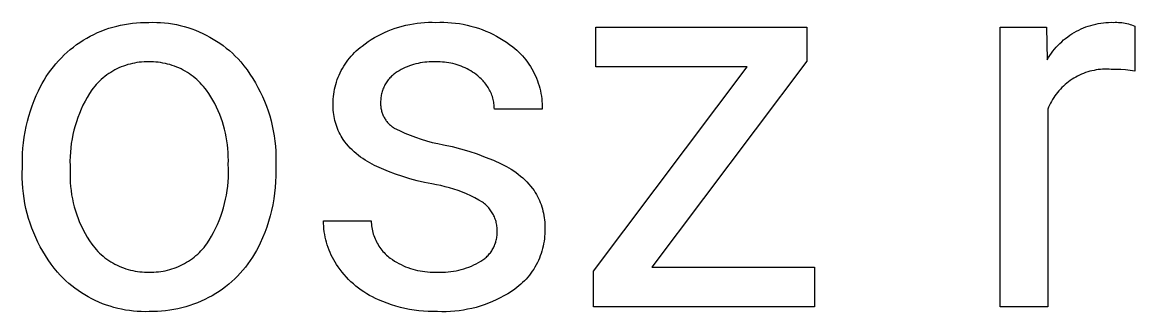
# Model space of a CAD drawing. Header units: millimetres. Extents: x -1283 to 2747, y -259 to 2557.
# Drawn here: x 1433.6 to 1510.5, y -81.7 to -61.6 of the extents above; entities that cross this region are included whole.
import ezdxf

# ---------------------------------------------------------------- set-up
doc = ezdxf.new("R2010")
doc.units = ezdxf.units.MM
doc.header["$MEASUREMENT"] = 0
doc.layers.add('Domyślny', color=7, linetype='Continuous', true_color=0x000000)

msp = doc.modelspace()

# ---------------------------------------------------------------- linework, layer by layer
at = {"layer": 'Domyślny'}
for p, q in [((1438.773, -62.359), (1439.031, -62.251)), ((1439.031, -62.251), (1439.292, -62.151)), ((1439.292, -62.151), (1439.556, -62.06)), ((1439.556, -62.06), (1439.824, -61.978)), ((1439.824, -61.978), (1440.094, -61.904)), ((1440.094, -61.904), (1440.366, -61.84)), ((1440.366, -61.84), (1440.64, -61.785)), ((1440.64, -61.785), (1440.916, -61.739)), ((1440.916, -61.739), (1441.193, -61.702)), ((1441.193, -61.702), (1441.471, -61.674)), ((1441.471, -61.674), (1441.751, -61.656)), ((1441.751, -61.656), (1442.03, -61.646)), ((1442.03, -61.646), (1442.31, -61.647)), ((1442.31, -61.647), (1442.585, -61.641)), ((1442.585, -61.641), (1442.86, -61.646)), ((1442.86, -61.646), (1443.134, -61.659)), ((1443.134, -61.659), (1443.408, -61.682)), ((1443.408, -61.682), (1443.681, -61.714)), ((1443.681, -61.714), (1443.953, -61.755)), ((1443.953, -61.755), (1444.224, -61.806)), ((1444.224, -61.806), (1444.492, -61.866)), ((1444.492, -61.866), (1444.758, -61.934)), ((1444.758, -61.934), (1445.022, -62.012)), ((1445.022, -62.012), (1445.283, -62.099)), ((1445.283, -62.099), (1445.541, -62.194)), ((1445.541, -62.194), (1445.795, -62.298)), ((1445.795, -62.298), (1446.046, -62.411)), ((1458.619, -62.343), (1458.858, -62.238)), ((1458.858, -62.238), (1459.101, -62.142)), ((1459.101, -62.142), (1459.347, -62.054)), ((1459.347, -62.054), (1459.595, -61.974)), ((1459.595, -61.974), (1459.846, -61.903)), ((1459.846, -61.903), (1460.1, -61.84)), ((1460.1, -61.84), (1460.355, -61.785)), ((1460.355, -61.785), (1460.612, -61.74)), ((1460.612, -61.74), (1460.87, -61.702)), ((1460.87, -61.702), (1461.13, -61.674)), ((1461.13, -61.674), (1461.39, -61.654)), ((1461.39, -61.654), (1461.651, -61.643)), ((1461.651, -61.643), (1461.912, -61.64)), ((1461.912, -61.64), (1462.173, -61.647)), ((1462.173, -61.647), (1462.444, -61.639)), ((1462.444, -61.639), (1462.715, -61.64)), ((1462.715, -61.64), (1462.986, -61.651)), ((1462.986, -61.651), (1463.256, -61.67)), ((1463.256, -61.67), (1463.526, -61.699)), ((1463.526, -61.699), (1463.794, -61.737)), ((1463.794, -61.737), (1464.061, -61.783)), ((1464.061, -61.783), (1464.326, -61.839)), ((1464.326, -61.839), (1464.589, -61.904)), ((1464.589, -61.904), (1464.85, -61.977)), ((1464.85, -61.977), (1465.109, -62.059)), ((1465.109, -62.059), (1465.364, -62.15)), ((1465.364, -62.15), (1465.616, -62.25)), ((1465.616, -62.25), (1465.865, -62.357)), ((1473.236, -64.726), (1473.236, -61.989)), ((1473.236, -61.989), (1487.823, -61.989)), ((1487.823, -61.989), (1487.823, -64.333)), ((1501.192, -81.318), (1501.192, -61.989)), ((1501.192, -61.989), (1504.394, -61.989)), ((1504.394, -61.989), (1504.447, -64.234)), ((1506.306, -62.35), (1506.462, -62.262)), ((1506.462, -62.262), (1506.62, -62.18)), ((1506.62, -62.18), (1506.782, -62.103)), ((1506.782, -62.103), (1506.945, -62.032)), ((1506.945, -62.032), (1507.111, -61.967)), ((1507.111, -61.967), (1507.28, -61.908)), ((1507.28, -61.908), (1507.45, -61.854)), ((1507.45, -61.854), (1507.622, -61.807)), ((1507.622, -61.807), (1507.796, -61.765)), ((1507.796, -61.765), (1507.971, -61.73)), ((1507.971, -61.73), (1508.147, -61.7)), ((1508.147, -61.7), (1508.324, -61.677)), ((1508.324, -61.677), (1508.501, -61.66)), ((1508.501, -61.66), (1508.679, -61.65)), ((1508.679, -61.65), (1508.858, -61.645)), ((1508.858, -61.645), (1509.036, -61.647)), ((1509.036, -61.647), (1509.151, -61.642)), ((1509.151, -61.642), (1509.266, -61.642)), ((1509.266, -61.642), (1509.381, -61.646)), ((1509.381, -61.646), (1509.496, -61.654)), ((1509.496, -61.654), (1509.61, -61.666)), ((1509.61, -61.666), (1509.724, -61.681)), ((1509.724, -61.681), (1509.837, -61.701)), ((1509.837, -61.701), (1509.949, -61.725)), ((1509.949, -61.725), (1510.061, -61.752)), ((1510.061, -61.752), (1510.172, -61.784)), ((1510.172, -61.784), (1510.281, -61.819)), ((1510.281, -61.819), (1510.389, -61.858)), ((1510.389, -61.858), (1510.496, -61.901)), ((1510.496, -61.901), (1510.496, -65.022)), ((1437.321, -63.189), (1437.549, -63.03)), ((1437.549, -63.03), (1437.782, -62.877)), ((1437.782, -62.877), (1438.023, -62.736)), ((1438.023, -62.736), (1438.269, -62.602)), ((1438.269, -62.602), (1438.519, -62.477)), ((1438.519, -62.477), (1438.773, -62.359)), ((1446.046, -62.411), (1446.293, -62.532)), ((1446.293, -62.532), (1446.536, -62.662)), ((1446.536, -62.662), (1446.774, -62.799)), ((1446.774, -62.799), (1447.007, -62.945)), ((1447.007, -62.945), (1447.235, -63.098)), ((1457.268, -63.131), (1457.481, -62.981)), ((1457.481, -62.981), (1457.7, -62.838)), ((1457.7, -62.838), (1457.923, -62.703)), ((1457.923, -62.703), (1458.151, -62.575)), ((1458.151, -62.575), (1458.383, -62.455)), ((1458.383, -62.455), (1458.619, -62.343)), ((1465.865, -62.357), (1466.109, -62.474)), ((1466.109, -62.474), (1466.35, -62.598)), ((1466.35, -62.598), (1466.587, -62.73)), ((1466.587, -62.73), (1466.819, -62.871)), ((1466.819, -62.871), (1467.046, -63.019)), ((1467.046, -63.019), (1467.267, -63.174)), ((1505.316, -63.107), (1505.446, -62.984)), ((1505.446, -62.984), (1505.58, -62.866)), ((1505.58, -62.866), (1505.718, -62.753)), ((1505.718, -62.753), (1505.86, -62.644)), ((1505.86, -62.644), (1506.005, -62.541)), ((1506.005, -62.541), (1506.154, -62.443)), ((1506.154, -62.443), (1506.306, -62.35)), ((1436.467, -63.902), (1436.671, -63.713)), ((1436.671, -63.713), (1436.882, -63.532)), ((1436.882, -63.532), (1437.099, -63.357)), ((1437.099, -63.357), (1437.321, -63.189)), ((1447.235, -63.098), (1447.458, -63.259)), ((1447.458, -63.259), (1447.675, -63.428)), ((1447.675, -63.428), (1447.887, -63.604)), ((1447.887, -63.604), (1448.092, -63.787)), ((1448.092, -63.787), (1448.291, -63.976)), ((1456.419, -63.861), (1456.539, -63.738)), ((1456.539, -63.738), (1456.663, -63.619)), ((1456.663, -63.619), (1456.791, -63.504)), ((1456.791, -63.504), (1456.923, -63.393)), ((1456.923, -63.393), (1457.059, -63.288)), ((1457.059, -63.288), (1457.268, -63.131)), ((1467.267, -63.174), (1467.484, -63.337)), ((1467.484, -63.337), (1467.626, -63.453)), ((1467.626, -63.453), (1467.764, -63.574)), ((1467.764, -63.574), (1467.897, -63.7)), ((1467.897, -63.7), (1468.027, -63.83)), ((1468.027, -63.83), (1468.151, -63.965)), ((1504.635, -63.93), (1504.736, -63.783)), ((1504.736, -63.783), (1504.842, -63.64)), ((1504.842, -63.64), (1504.954, -63.5)), ((1504.954, -63.5), (1505.07, -63.365)), ((1505.07, -63.365), (1505.191, -63.234)), ((1505.191, -63.234), (1505.316, -63.107)), ((1435.715, -64.723), (1435.893, -64.509)), ((1435.893, -64.509), (1436.077, -64.3)), ((1436.077, -64.3), (1436.269, -64.098)), ((1436.269, -64.098), (1436.467, -63.902)), ((1440.708, -64.622), (1440.555, -64.676)), ((1440.864, -64.573), (1440.708, -64.622)), ((1441.02, -64.53), (1440.864, -64.573)), ((1441.179, -64.492), (1441.02, -64.53)), ((1441.338, -64.46), (1441.179, -64.492)), ((1441.499, -64.434), (1441.338, -64.46)), ((1441.66, -64.412), (1441.499, -64.434)), ((1441.822, -64.397), (1441.66, -64.412)), ((1441.984, -64.387), (1441.822, -64.397)), ((1442.147, -64.382), (1441.984, -64.387)), ((1442.31, -64.383), (1442.147, -64.382)), ((1442.475, -64.382), (1442.31, -64.383)), ((1442.64, -64.386), (1442.475, -64.382)), ((1442.805, -64.396), (1442.64, -64.386)), ((1442.97, -64.411), (1442.805, -64.396)), ((1443.134, -64.432), (1442.97, -64.411)), ((1443.297, -64.459), (1443.134, -64.432)), ((1443.459, -64.491), (1443.297, -64.459)), ((1443.62, -64.529), (1443.459, -64.491)), ((1443.779, -64.573), (1443.62, -64.529)), ((1443.937, -64.622), (1443.779, -64.573)), ((1444.093, -64.676), (1443.937, -64.622)), ((1448.291, -63.976), (1448.484, -64.173)), ((1448.484, -64.173), (1448.669, -64.375)), ((1448.669, -64.375), (1448.893, -64.653)), ((1455.793, -64.681), (1455.886, -64.536)), ((1455.886, -64.536), (1455.983, -64.394)), ((1455.983, -64.394), (1456.085, -64.255)), ((1456.085, -64.255), (1456.192, -64.12)), ((1456.192, -64.12), (1456.303, -63.989)), ((1456.303, -63.989), (1456.419, -63.861)), ((1460.48, -64.607), (1460.333, -64.658)), ((1460.629, -64.56), (1460.48, -64.607)), ((1460.78, -64.518), (1460.629, -64.56)), ((1460.932, -64.482), (1460.78, -64.518)), ((1461.085, -64.451), (1460.932, -64.482)), ((1461.239, -64.425), (1461.085, -64.451)), ((1461.394, -64.405), (1461.239, -64.425)), ((1461.549, -64.39), (1461.394, -64.405)), ((1461.705, -64.38), (1461.549, -64.39)), ((1461.861, -64.376), (1461.705, -64.38)), ((1462.017, -64.377), (1461.861, -64.376)), ((1462.173, -64.383), (1462.017, -64.377)), ((1462.322, -64.381), (1462.173, -64.383)), ((1462.47, -64.383), (1462.322, -64.381)), ((1462.618, -64.39), (1462.47, -64.383)), ((1462.766, -64.402), (1462.618, -64.39)), ((1462.913, -64.42), (1462.766, -64.402)), ((1463.06, -64.442), (1462.913, -64.42)), ((1463.206, -64.47), (1463.06, -64.442)), ((1463.35, -64.502), (1463.206, -64.47)), ((1463.494, -64.54), (1463.35, -64.502)), ((1463.636, -64.582), (1463.494, -64.54)), ((1463.777, -64.629), (1463.636, -64.582)), ((1468.151, -63.965), (1468.271, -64.103)), ((1468.271, -64.103), (1468.387, -64.246)), ((1468.387, -64.246), (1468.497, -64.393)), ((1468.497, -64.393), (1468.602, -64.543)), ((1468.602, -64.543), (1468.702, -64.697)), ((1487.823, -64.333), (1477.095, -78.581)), ((1504.447, -64.234), (1504.538, -64.08)), ((1504.538, -64.08), (1504.635, -63.93)), ((1435.227, -65.4), (1435.383, -65.169)), ((1435.383, -65.169), (1435.545, -64.943)), ((1435.545, -64.943), (1435.715, -64.723)), ((1439.281, -65.386), (1439.155, -65.489)), ((1439.411, -65.288), (1439.281, -65.386)), ((1439.544, -65.195), (1439.411, -65.288)), ((1439.68, -65.106), (1439.544, -65.195)), ((1439.82, -65.022), (1439.68, -65.106)), ((1439.962, -64.942), (1439.82, -65.022)), ((1440.106, -64.868), (1439.962, -64.942)), ((1440.254, -64.799), (1440.106, -64.868)), ((1440.403, -64.735), (1440.254, -64.799)), ((1440.555, -64.676), (1440.403, -64.735)), ((1444.247, -64.736), (1444.093, -64.676)), ((1444.399, -64.801), (1444.247, -64.736)), ((1444.549, -64.872), (1444.399, -64.801)), ((1444.696, -64.947), (1444.549, -64.872)), ((1444.841, -65.027), (1444.696, -64.947)), ((1444.982, -65.113), (1444.841, -65.027)), ((1445.121, -65.203), (1444.982, -65.113)), ((1445.256, -65.298), (1445.121, -65.203)), ((1445.388, -65.398), (1445.256, -65.298)), ((1448.893, -64.653), (1449.107, -64.937)), ((1449.107, -64.937), (1449.311, -65.229)), ((1449.311, -65.229), (1449.505, -65.528)), ((1455.41, -65.45), (1455.476, -65.291)), ((1455.476, -65.291), (1455.547, -65.135)), ((1455.547, -65.135), (1455.624, -64.981)), ((1455.624, -64.981), (1455.706, -64.829)), ((1455.706, -64.829), (1455.793, -64.681)), ((1459.104, -65.371), (1459.044, -65.43)), ((1459.166, -65.315), (1459.104, -65.371)), ((1459.23, -65.26), (1459.166, -65.315)), ((1459.295, -65.207), (1459.23, -65.26)), ((1459.363, -65.157), (1459.295, -65.207)), ((1459.494, -65.072), (1459.363, -65.157)), ((1459.627, -64.991), (1459.494, -65.072)), ((1459.764, -64.915), (1459.627, -64.991)), ((1459.903, -64.843), (1459.764, -64.915)), ((1460.044, -64.777), (1459.903, -64.843)), ((1460.187, -64.715), (1460.044, -64.777)), ((1460.333, -64.658), (1460.187, -64.715)), ((1463.916, -64.681), (1463.777, -64.629)), ((1464.053, -64.738), (1463.916, -64.681)), ((1464.188, -64.799), (1464.053, -64.738)), ((1464.321, -64.865), (1464.188, -64.799)), ((1464.451, -64.935), (1464.321, -64.865)), ((1464.579, -65.01), (1464.451, -64.935)), ((1464.705, -65.09), (1464.579, -65.01)), ((1464.828, -65.173), (1464.705, -65.09)), ((1464.947, -65.261), (1464.828, -65.173)), ((1465.064, -65.352), (1464.947, -65.261)), ((1465.141, -65.414), (1465.064, -65.352)), ((1468.702, -64.697), (1468.797, -64.854)), ((1468.797, -64.854), (1468.886, -65.014)), ((1468.886, -65.014), (1468.97, -65.177)), ((1468.97, -65.177), (1469.048, -65.343)), ((1469.048, -65.343), (1469.121, -65.511)), ((1473.075, -78.853), (1483.697, -64.726)), ((1483.697, -64.726), (1473.236, -64.726)), ((1506.548, -65.361), (1506.415, -65.432)), ((1506.683, -65.294), (1506.548, -65.361)), ((1506.82, -65.233), (1506.683, -65.294)), ((1506.959, -65.176), (1506.82, -65.233)), ((1507.1, -65.124), (1506.959, -65.176)), ((1507.243, -65.077), (1507.1, -65.124)), ((1507.387, -65.035), (1507.243, -65.077)), ((1507.533, -64.998), (1507.387, -65.035)), ((1507.68, -64.966), (1507.533, -64.998)), ((1507.827, -64.939), (1507.68, -64.966)), ((1507.976, -64.918), (1507.827, -64.939)), ((1508.125, -64.901), (1507.976, -64.918)), ((1508.275, -64.89), (1508.125, -64.901)), ((1508.426, -64.884), (1508.275, -64.89)), ((1508.576, -64.883), (1508.426, -64.884)), ((1508.726, -64.887), (1508.576, -64.883)), ((1508.876, -64.897), (1508.726, -64.887)), ((1509.201, -64.9), (1508.876, -64.897)), ((1509.526, -64.914), (1509.201, -64.9)), ((1509.851, -64.94), (1509.526, -64.914)), ((1510.174, -64.976), (1509.851, -64.94)), ((1510.496, -65.022), (1510.174, -64.976)), ((1434.687, -66.373), (1434.81, -66.123)), ((1434.81, -66.123), (1434.941, -65.878)), ((1434.941, -65.878), (1435.08, -65.637)), ((1435.08, -65.637), (1435.227, -65.4)), ((1438.579, -66.063), (1438.477, -66.189)), ((1438.686, -65.94), (1438.579, -66.063)), ((1438.797, -65.821), (1438.686, -65.94)), ((1438.913, -65.706), (1438.797, -65.821)), ((1439.032, -65.595), (1438.913, -65.706)), ((1439.155, -65.489), (1439.032, -65.595)), ((1445.516, -65.502), (1445.388, -65.398)), ((1445.641, -65.61), (1445.516, -65.502)), ((1445.762, -65.723), (1445.641, -65.61)), ((1445.879, -65.84), (1445.762, -65.723)), ((1445.992, -65.96), (1445.879, -65.84)), ((1446.1, -66.085), (1445.992, -65.96)), ((1446.204, -66.213), (1446.1, -66.085)), ((1449.505, -65.528), (1449.689, -65.832)), ((1449.689, -65.832), (1449.863, -66.143)), ((1449.863, -66.143), (1450.026, -66.46)), ((1455.163, -66.274), (1455.201, -66.106)), ((1455.201, -66.106), (1455.245, -65.939)), ((1455.245, -65.939), (1455.294, -65.774)), ((1455.294, -65.774), (1455.349, -65.611)), ((1455.349, -65.611), (1455.41, -65.45)), ((1458.569, -66.12), (1458.535, -66.197)), ((1458.605, -66.044), (1458.569, -66.12)), ((1458.644, -65.969), (1458.605, -66.044)), ((1458.686, -65.896), (1458.644, -65.969)), ((1458.73, -65.825), (1458.686, -65.896)), ((1458.776, -65.755), (1458.73, -65.825)), ((1458.825, -65.686), (1458.776, -65.755)), ((1458.877, -65.619), (1458.825, -65.686)), ((1458.93, -65.554), (1458.877, -65.619)), ((1458.986, -65.491), (1458.93, -65.554)), ((1459.044, -65.43), (1458.986, -65.491)), ((1465.217, -65.478), (1465.141, -65.414)), ((1465.29, -65.544), (1465.217, -65.478)), ((1465.36, -65.613), (1465.29, -65.544)), ((1465.429, -65.685), (1465.36, -65.613)), ((1465.495, -65.758), (1465.429, -65.685)), ((1465.558, -65.834), (1465.495, -65.758)), ((1465.619, -65.912), (1465.558, -65.834)), ((1465.678, -65.992), (1465.619, -65.912)), ((1465.733, -66.073), (1465.678, -65.992)), ((1465.786, -66.157), (1465.733, -66.073)), ((1465.836, -66.242), (1465.786, -66.157)), ((1469.121, -65.511), (1469.187, -65.682)), ((1469.187, -65.682), (1469.248, -65.855)), ((1469.248, -65.855), (1469.303, -66.03)), ((1469.303, -66.03), (1469.352, -66.207)), ((1505.459, -66.154), (1505.355, -66.262)), ((1505.567, -66.05), (1505.459, -66.154)), ((1505.679, -65.949), (1505.567, -66.05)), ((1505.794, -65.852), (1505.679, -65.949)), ((1505.912, -65.76), (1505.794, -65.852)), ((1506.034, -65.671), (1505.912, -65.76)), ((1506.158, -65.587), (1506.034, -65.671)), ((1506.285, -65.507), (1506.158, -65.587)), ((1506.415, -65.432), (1506.285, -65.507)), ((1434.386, -67.063), (1434.531, -66.715)), ((1434.531, -66.715), (1434.687, -66.373)), ((1438.053, -66.84), (1437.905, -67.109)), ((1438.211, -66.577), (1438.053, -66.84)), ((1438.378, -66.319), (1438.211, -66.577)), ((1438.477, -66.189), (1438.378, -66.319)), ((1446.304, -66.345), (1446.204, -66.213)), ((1446.458, -66.569), (1446.304, -66.345)), ((1446.604, -66.799), (1446.458, -66.569)), ((1446.742, -67.032), (1446.604, -66.799)), ((1450.026, -66.46), (1450.178, -66.782)), ((1450.178, -66.782), (1450.319, -67.109)), ((1455.07, -66.955), (1455.085, -66.784)), ((1455.085, -66.784), (1455.105, -66.613)), ((1455.105, -66.613), (1455.131, -66.443)), ((1455.131, -66.443), (1455.163, -66.274)), ((1458.357, -66.93), (1458.351, -67.014)), ((1458.365, -66.846), (1458.357, -66.93)), ((1458.376, -66.763), (1458.365, -66.846)), ((1458.391, -66.68), (1458.376, -66.763)), ((1458.408, -66.597), (1458.391, -66.68)), ((1458.428, -66.516), (1458.408, -66.597)), ((1458.45, -66.435), (1458.428, -66.516)), ((1458.476, -66.354), (1458.45, -66.435)), ((1458.504, -66.275), (1458.476, -66.354)), ((1458.535, -66.197), (1458.504, -66.275)), ((1465.883, -66.329), (1465.836, -66.242)), ((1465.927, -66.418), (1465.883, -66.329)), ((1465.968, -66.508), (1465.927, -66.418)), ((1466.006, -66.599), (1465.968, -66.508)), ((1466.041, -66.691), (1466.006, -66.599)), ((1466.072, -66.785), (1466.041, -66.691)), ((1466.101, -66.88), (1466.072, -66.785)), ((1466.126, -66.975), (1466.101, -66.88)), ((1469.352, -66.207), (1469.394, -66.385)), ((1469.394, -66.385), (1469.431, -66.565)), ((1469.431, -66.565), (1469.462, -66.746)), ((1469.462, -66.746), (1469.486, -66.928)), ((1469.486, -66.928), (1469.504, -67.11)), ((1504.892, -66.854), (1504.813, -66.981)), ((1504.976, -66.729), (1504.892, -66.854)), ((1505.065, -66.608), (1504.976, -66.729)), ((1505.158, -66.489), (1505.065, -66.608)), ((1505.254, -66.374), (1505.158, -66.489)), ((1505.355, -66.262), (1505.254, -66.374)), ((1434.13, -67.77), (1434.252, -67.414)), ((1434.252, -67.414), (1434.386, -67.063)), ((1437.636, -67.662), (1437.515, -67.945)), ((1437.765, -67.383), (1437.636, -67.662)), ((1437.905, -67.109), (1437.765, -67.383)), ((1446.873, -67.271), (1446.742, -67.032)), ((1446.996, -67.513), (1446.873, -67.271)), ((1447.11, -67.76), (1446.996, -67.513)), ((1450.319, -67.109), (1450.449, -67.44)), ((1450.449, -67.44), (1450.567, -67.776)), ((1455.057, -67.444), (1455.059, -67.299)), ((1455.061, -67.588), (1455.057, -67.444)), ((1455.059, -67.299), (1455.061, -67.127)), ((1455.061, -67.127), (1455.07, -66.955)), ((1455.069, -67.732), (1455.061, -67.588)), ((1458.349, -67.182), (1458.347, -67.25)), ((1458.347, -67.25), (1458.347, -67.318)), ((1458.347, -67.318), (1458.349, -67.386)), ((1458.351, -67.014), (1458.348, -67.098)), ((1458.348, -67.098), (1458.349, -67.182)), ((1458.349, -67.386), (1458.354, -67.454)), ((1458.354, -67.454), (1458.362, -67.522)), ((1458.362, -67.522), (1458.371, -67.589)), ((1458.371, -67.589), (1458.383, -67.656)), ((1458.383, -67.656), (1458.398, -67.723)), ((1466.148, -67.072), (1466.126, -66.975)), ((1466.167, -67.169), (1466.148, -67.072)), ((1466.183, -67.266), (1466.167, -67.169)), ((1466.195, -67.364), (1466.183, -67.266)), ((1466.204, -67.463), (1466.195, -67.364)), ((1466.209, -67.561), (1466.204, -67.463)), ((1466.212, -67.66), (1466.209, -67.561)), ((1469.521, -67.66), (1466.212, -67.66)), ((1469.504, -67.11), (1469.516, -67.293)), ((1469.516, -67.293), (1469.521, -67.477)), ((1469.521, -67.477), (1469.521, -67.66)), ((1504.539, -67.516), (1504.482, -67.655)), ((1504.482, -67.655), (1504.482, -81.318)), ((1504.6, -67.378), (1504.539, -67.516)), ((1504.666, -67.244), (1504.6, -67.378)), ((1504.737, -67.111), (1504.666, -67.244)), ((1504.813, -66.981), (1504.737, -67.111)), ((1433.922, -68.493), (1434.02, -68.13)), ((1434.02, -68.13), (1434.13, -67.77)), ((1437.405, -68.231), (1437.305, -68.522)), ((1437.515, -67.945), (1437.405, -68.231)), ((1447.216, -68.01), (1447.11, -67.76)), ((1447.314, -68.264), (1447.216, -68.01)), ((1447.404, -68.52), (1447.314, -68.264)), ((1450.567, -67.776), (1450.675, -68.116)), ((1450.675, -68.116), (1450.77, -68.459)), ((1450.77, -68.459), (1450.854, -68.805)), ((1455.082, -67.876), (1455.069, -67.732)), ((1455.101, -68.019), (1455.082, -67.876)), ((1455.124, -68.162), (1455.101, -68.019)), ((1455.151, -68.304), (1455.124, -68.162)), ((1455.184, -68.444), (1455.151, -68.304)), ((1455.221, -68.584), (1455.184, -68.444)), ((1458.398, -67.723), (1458.414, -67.789)), ((1458.414, -67.789), (1458.433, -67.854)), ((1458.433, -67.854), (1458.454, -67.919)), ((1458.454, -67.919), (1458.477, -67.983)), ((1458.477, -67.983), (1458.503, -68.046)), ((1458.503, -68.046), (1458.531, -68.109)), ((1458.531, -68.109), (1458.561, -68.17)), ((1458.561, -68.17), (1458.593, -68.23)), ((1458.593, -68.23), (1458.627, -68.289)), ((1458.627, -68.289), (1458.663, -68.347)), ((1458.663, -68.347), (1458.701, -68.403)), ((1458.701, -68.403), (1458.74, -68.459)), ((1458.74, -68.459), (1458.782, -68.512)), ((1433.7, -69.599), (1433.762, -69.228)), ((1433.762, -69.228), (1433.836, -68.859)), ((1433.836, -68.859), (1433.922, -68.493)), ((1437.134, -69.113), (1437.065, -69.412)), ((1437.214, -68.816), (1437.134, -69.113)), ((1437.305, -68.522), (1437.214, -68.816)), ((1447.485, -68.78), (1447.404, -68.52)), ((1447.557, -69.042), (1447.485, -68.78)), ((1447.62, -69.306), (1447.557, -69.042)), ((1450.854, -68.805), (1450.927, -69.153)), ((1450.927, -69.153), (1450.987, -69.504)), ((1455.263, -68.722), (1455.221, -68.584)), ((1455.309, -68.859), (1455.263, -68.722)), ((1455.361, -68.994), (1455.309, -68.859)), ((1455.416, -69.127), (1455.361, -68.994)), ((1455.476, -69.258), (1455.416, -69.127)), ((1458.782, -68.512), (1458.826, -68.565)), ((1458.826, -68.565), (1458.871, -68.615)), ((1458.871, -68.615), (1458.919, -68.665)), ((1458.919, -68.665), (1458.967, -68.712)), ((1458.967, -68.712), (1459.018, -68.758)), ((1459.018, -68.758), (1459.07, -68.802)), ((1459.07, -68.802), (1459.123, -68.844)), ((1459.123, -68.844), (1459.178, -68.884)), ((1459.178, -68.884), (1459.235, -68.923)), ((1459.235, -68.923), (1459.292, -68.959)), ((1459.292, -68.959), (1459.651, -69.138)), ((1459.651, -69.138), (1460.016, -69.305)), ((1433.613, -70.347), (1433.651, -69.972)), ((1433.651, -69.972), (1433.7, -69.599)), ((1437.005, -69.713), (1436.956, -70.017)), ((1437.065, -69.412), (1437.005, -69.713)), ((1447.675, -69.572), (1447.62, -69.306)), ((1447.721, -69.84), (1447.675, -69.572)), ((1447.758, -70.11), (1447.721, -69.84)), ((1450.987, -69.504), (1451.035, -69.857)), ((1451.035, -69.857), (1451.072, -70.211)), ((1455.541, -69.387), (1455.476, -69.258)), ((1455.61, -69.514), (1455.541, -69.387)), ((1455.683, -69.639), (1455.61, -69.514)), ((1455.76, -69.761), (1455.683, -69.639)), ((1455.874, -69.912), (1455.76, -69.761)), ((1455.994, -70.059), (1455.874, -69.912)), ((1460.016, -69.305), (1460.386, -69.459)), ((1460.386, -69.459), (1460.762, -69.6)), ((1460.762, -69.6), (1461.142, -69.729)), ((1461.142, -69.729), (1461.526, -69.844)), ((1461.526, -69.844), (1461.914, -69.947)), ((1461.914, -69.947), (1462.305, -70.036)), ((1433.576, -71.098), (1433.588, -70.722)), ((1433.588, -70.722), (1433.613, -70.347)), ((1436.89, -70.628), (1436.873, -70.935)), ((1436.918, -70.322), (1436.89, -70.628)), ((1436.956, -70.017), (1436.918, -70.322)), ((1447.786, -70.38), (1447.758, -70.11)), ((1447.805, -70.651), (1447.786, -70.38)), ((1447.815, -70.923), (1447.805, -70.651)), ((1451.072, -70.211), (1451.096, -70.567)), ((1451.096, -70.567), (1451.109, -70.923)), ((1456.118, -70.202), (1455.994, -70.059)), ((1456.247, -70.34), (1456.118, -70.202)), ((1456.38, -70.475), (1456.247, -70.34)), ((1456.518, -70.604), (1456.38, -70.475)), ((1456.66, -70.729), (1456.518, -70.604)), ((1456.806, -70.85), (1456.66, -70.729)), ((1462.305, -70.036), (1462.698, -70.112)), ((1462.698, -70.112), (1463.287, -70.243)), ((1463.287, -70.243), (1463.87, -70.393)), ((1463.87, -70.393), (1464.448, -70.563)), ((1464.448, -70.563), (1465.02, -70.753)), ((1465.02, -70.753), (1465.585, -70.962)), ((1433.575, -71.474), (1433.576, -71.098)), ((1433.575, -71.707), (1433.575, -71.474)), ((1436.873, -70.935), (1436.866, -71.242)), ((1436.866, -71.242), (1436.87, -71.549)), ((1447.808, -71.466), (1447.816, -71.194)), ((1447.821, -71.771), (1447.808, -71.466)), ((1447.816, -71.194), (1447.815, -70.923)), ((1451.109, -71.279), (1451.098, -71.634)), ((1451.109, -70.923), (1451.109, -71.279)), ((1456.956, -70.965), (1456.806, -70.85)), ((1457.11, -71.075), (1456.956, -70.965)), ((1457.268, -71.18), (1457.11, -71.075)), ((1457.429, -71.279), (1457.268, -71.18)), ((1457.593, -71.374), (1457.429, -71.279)), ((1457.76, -71.462), (1457.593, -71.374)), ((1457.93, -71.545), (1457.76, -71.462)), ((1458.407, -71.76), (1457.93, -71.545)), ((1465.585, -70.962), (1466.142, -71.19)), ((1466.142, -71.19), (1466.691, -71.437)), ((1466.691, -71.437), (1466.869, -71.522)), ((1466.869, -71.522), (1467.044, -71.614)), ((1433.564, -72.061), (1433.575, -71.707)), ((1433.565, -72.416), (1433.564, -72.061)), ((1436.87, -71.549), (1436.884, -71.856)), ((1436.884, -71.856), (1436.875, -72.143)), ((1436.875, -72.143), (1436.876, -72.429)), ((1447.816, -72.38), (1447.823, -72.075)), ((1447.823, -72.075), (1447.821, -71.771)), ((1451.097, -72.268), (1451.083, -72.669)), ((1451.098, -71.867), (1451.097, -72.268)), ((1451.098, -71.634), (1451.098, -71.867)), ((1458.89, -71.959), (1458.407, -71.76)), ((1459.379, -72.143), (1458.89, -71.959)), ((1459.873, -72.312), (1459.379, -72.143)), ((1460.373, -72.465), (1459.873, -72.312)), ((1467.044, -71.614), (1467.216, -71.711)), ((1467.216, -71.711), (1467.384, -71.814)), ((1467.384, -71.814), (1467.549, -71.923)), ((1467.549, -71.923), (1467.71, -72.037)), ((1467.71, -72.037), (1467.867, -72.157)), ((1467.867, -72.157), (1468.02, -72.282)), ((1468.02, -72.282), (1468.169, -72.412)), ((1433.578, -72.77), (1433.565, -72.416)), ((1433.603, -73.124), (1433.578, -72.77)), ((1436.876, -72.429), (1436.886, -72.715)), ((1436.886, -72.715), (1436.907, -73.001)), ((1436.907, -73.001), (1436.938, -73.285)), ((1447.731, -73.29), (1447.77, -72.987)), ((1447.77, -72.987), (1447.798, -72.684)), ((1447.798, -72.684), (1447.816, -72.38)), ((1451.055, -73.069), (1451.013, -73.468)), ((1451.083, -72.669), (1451.055, -73.069)), ((1460.878, -72.601), (1460.373, -72.465)), ((1461.386, -72.722), (1460.878, -72.601)), ((1461.898, -72.827), (1461.386, -72.722)), ((1462.206, -72.879), (1461.898, -72.827)), ((1462.512, -72.942), (1462.206, -72.879)), ((1462.816, -73.015), (1462.512, -72.942)), ((1463.117, -73.097), (1462.816, -73.015)), ((1468.169, -72.412), (1468.313, -72.547)), ((1468.313, -72.547), (1468.452, -72.687)), ((1468.452, -72.687), (1468.587, -72.831)), ((1468.587, -72.831), (1468.717, -72.98)), ((1468.717, -72.98), (1468.841, -73.133)), ((1433.64, -73.476), (1433.603, -73.124)), ((1433.688, -73.827), (1433.64, -73.476)), ((1433.749, -74.177), (1433.688, -73.827)), ((1436.938, -73.285), (1436.978, -73.569)), ((1436.978, -73.569), (1437.029, -73.851)), ((1437.029, -73.851), (1437.089, -74.131)), ((1447.624, -73.89), (1447.683, -73.591)), ((1447.683, -73.591), (1447.731, -73.29)), ((1451.013, -73.468), (1450.957, -73.866)), ((1463.416, -73.189), (1463.117, -73.097)), ((1463.711, -73.29), (1463.416, -73.189)), ((1464.003, -73.401), (1463.711, -73.29)), ((1464.292, -73.521), (1464.003, -73.401)), ((1464.576, -73.651), (1464.292, -73.521)), ((1464.856, -73.79), (1464.576, -73.651)), ((1465.131, -73.937), (1464.856, -73.79)), ((1468.841, -73.133), (1468.961, -73.29)), ((1468.961, -73.29), (1469.043, -73.421)), ((1469.043, -73.421), (1469.121, -73.555)), ((1469.121, -73.555), (1469.194, -73.692)), ((1469.194, -73.692), (1469.262, -73.83)), ((1469.262, -73.83), (1469.326, -73.971)), ((1433.821, -74.524), (1433.749, -74.177)), ((1433.905, -74.868), (1433.821, -74.524)), ((1437.089, -74.131), (1437.159, -74.408)), ((1437.159, -74.408), (1437.239, -74.683)), ((1447.387, -74.772), (1447.476, -74.481)), ((1447.476, -74.481), (1447.555, -74.186)), ((1447.555, -74.186), (1447.624, -73.89)), ((1450.887, -74.261), (1450.804, -74.653)), ((1450.957, -73.866), (1450.887, -74.261)), ((1465.402, -74.093), (1465.131, -73.937)), ((1465.468, -74.143), (1465.402, -74.093)), ((1465.533, -74.194), (1465.468, -74.143)), ((1465.596, -74.248), (1465.533, -74.194)), ((1465.656, -74.303), (1465.596, -74.248)), ((1465.715, -74.361), (1465.656, -74.303)), ((1465.772, -74.421), (1465.715, -74.361)), ((1465.827, -74.483), (1465.772, -74.421)), ((1465.88, -74.546), (1465.827, -74.483)), ((1465.93, -74.612), (1465.88, -74.546)), ((1465.979, -74.679), (1465.93, -74.612)), ((1469.326, -73.971), (1469.385, -74.114)), ((1469.385, -74.114), (1469.439, -74.259)), ((1469.439, -74.259), (1469.488, -74.406)), ((1469.488, -74.406), (1469.533, -74.555)), ((1469.533, -74.555), (1469.572, -74.704)), ((1434.001, -75.21), (1433.905, -74.868)), ((1434.108, -75.548), (1434.001, -75.21)), ((1437.239, -74.683), (1437.328, -74.956)), ((1437.328, -74.956), (1437.426, -75.224)), ((1437.426, -75.224), (1437.534, -75.49)), ((1447.061, -75.626), (1447.179, -75.345)), ((1447.179, -75.345), (1447.288, -75.06)), ((1447.288, -75.06), (1447.387, -74.772)), ((1450.706, -75.042), (1450.596, -75.428)), ((1450.804, -74.653), (1450.706, -75.042)), ((1454.402, -75.567), (1454.398, -75.379)), ((1454.398, -75.379), (1457.691, -75.379)), ((1457.691, -75.379), (1457.696, -75.494)), ((1466.025, -74.747), (1465.979, -74.679)), ((1466.068, -74.817), (1466.025, -74.747)), ((1466.109, -74.889), (1466.068, -74.817)), ((1466.148, -74.962), (1466.109, -74.889)), ((1466.184, -75.036), (1466.148, -74.962)), ((1466.218, -75.112), (1466.184, -75.036)), ((1466.249, -75.188), (1466.218, -75.112)), ((1466.277, -75.266), (1466.249, -75.188)), ((1466.302, -75.344), (1466.277, -75.266)), ((1466.325, -75.424), (1466.302, -75.344)), ((1469.572, -74.704), (1469.606, -74.855)), ((1469.606, -74.855), (1469.635, -75.007)), ((1469.635, -75.007), (1469.659, -75.16)), ((1469.659, -75.16), (1469.677, -75.314)), ((1469.677, -75.314), (1469.691, -75.468)), ((1434.227, -75.882), (1434.108, -75.548)), ((1434.357, -76.212), (1434.227, -75.882)), ((1437.534, -75.49), (1437.651, -75.751)), ((1437.651, -75.751), (1437.777, -76.008)), ((1437.777, -76.008), (1437.912, -76.261)), ((1446.796, -76.175), (1446.933, -75.903)), ((1446.933, -75.903), (1447.061, -75.626)), ((1450.472, -75.809), (1450.335, -76.186)), ((1450.596, -75.428), (1450.472, -75.809)), ((1454.411, -75.755), (1454.402, -75.567)), ((1454.427, -75.942), (1454.411, -75.755)), ((1454.449, -76.129), (1454.427, -75.942)), ((1454.478, -76.315), (1454.449, -76.129)), ((1457.696, -75.494), (1457.705, -75.61)), ((1457.705, -75.61), (1457.717, -75.725)), ((1457.717, -75.725), (1457.734, -75.839)), ((1457.734, -75.839), (1457.755, -75.953)), ((1457.755, -75.953), (1457.779, -76.066)), ((1457.779, -76.066), (1457.808, -76.178)), ((1466.346, -75.504), (1466.325, -75.424)), ((1466.363, -75.584), (1466.346, -75.504)), ((1466.378, -75.666), (1466.363, -75.584)), ((1466.39, -75.747), (1466.378, -75.666)), ((1466.399, -75.829), (1466.39, -75.747)), ((1466.405, -75.912), (1466.399, -75.829)), ((1466.408, -75.994), (1466.405, -75.912)), ((1466.406, -76.24), (1466.407, -76.159)), ((1466.407, -76.159), (1466.409, -76.077)), ((1466.409, -76.077), (1466.408, -75.994)), ((1469.691, -75.468), (1469.699, -75.623)), ((1469.701, -76.105), (1469.697, -76.277)), ((1469.699, -75.623), (1469.702, -75.777)), ((1469.702, -75.777), (1469.7, -75.932)), ((1469.7, -75.932), (1469.701, -76.105)), ((1434.498, -76.537), (1434.357, -76.212)), ((1434.65, -76.857), (1434.498, -76.537)), ((1434.813, -77.172), (1434.65, -76.857)), ((1437.912, -76.261), (1438.056, -76.508)), ((1438.056, -76.508), (1438.208, -76.751)), ((1438.208, -76.751), (1438.369, -76.988)), ((1446.331, -76.961), (1446.495, -76.704)), ((1446.495, -76.704), (1446.65, -76.442)), ((1446.65, -76.442), (1446.796, -76.175)), ((1450.022, -76.925), (1449.901, -77.175)), ((1450.185, -76.559), (1450.022, -76.925)), ((1450.335, -76.186), (1450.185, -76.559)), ((1454.513, -76.499), (1454.478, -76.315)), ((1454.554, -76.683), (1454.513, -76.499)), ((1454.602, -76.865), (1454.554, -76.683)), ((1454.656, -77.045), (1454.602, -76.865)), ((1457.808, -76.178), (1457.84, -76.289)), ((1457.84, -76.289), (1457.876, -76.399)), ((1457.876, -76.399), (1457.916, -76.507)), ((1457.916, -76.507), (1457.959, -76.615)), ((1457.959, -76.615), (1458.007, -76.72)), ((1458.007, -76.72), (1458.058, -76.824)), ((1458.058, -76.824), (1458.112, -76.926)), ((1458.112, -76.926), (1458.17, -77.026)), ((1466.276, -76.949), (1466.302, -76.873)), ((1466.302, -76.873), (1466.324, -76.796)), ((1466.324, -76.796), (1466.344, -76.718)), ((1466.344, -76.718), (1466.361, -76.639)), ((1466.361, -76.639), (1466.376, -76.56)), ((1466.376, -76.56), (1466.388, -76.48)), ((1466.388, -76.48), (1466.397, -76.4)), ((1466.397, -76.4), (1466.403, -76.32)), ((1466.403, -76.32), (1466.406, -76.24)), ((1469.647, -76.793), (1469.619, -76.963)), ((1469.67, -76.622), (1469.647, -76.793)), ((1469.686, -76.45), (1469.67, -76.622)), ((1469.697, -76.277), (1469.686, -76.45)), ((1434.986, -77.482), (1434.813, -77.172)), ((1435.17, -77.785), (1434.986, -77.482)), ((1438.369, -76.988), (1438.469, -77.118)), ((1438.469, -77.118), (1438.573, -77.246)), ((1438.573, -77.246), (1438.681, -77.369)), ((1438.681, -77.369), (1438.794, -77.489)), ((1438.794, -77.489), (1438.91, -77.604)), ((1438.91, -77.604), (1439.031, -77.716)), ((1445.578, -77.782), (1445.697, -77.676)), ((1445.697, -77.676), (1445.812, -77.566)), ((1445.812, -77.566), (1445.924, -77.452)), ((1445.924, -77.452), (1446.032, -77.334)), ((1446.032, -77.334), (1446.136, -77.213)), ((1446.136, -77.213), (1446.235, -77.089)), ((1446.235, -77.089), (1446.331, -76.961)), ((1449.633, -77.661), (1449.488, -77.897)), ((1449.771, -77.42), (1449.633, -77.661)), ((1449.901, -77.175), (1449.771, -77.42)), ((1454.716, -77.223), (1454.656, -77.045)), ((1454.781, -77.399), (1454.716, -77.223)), ((1454.853, -77.573), (1454.781, -77.399)), ((1454.931, -77.744), (1454.853, -77.573)), ((1458.17, -77.026), (1458.231, -77.124)), ((1458.231, -77.124), (1458.296, -77.22)), ((1458.296, -77.22), (1458.364, -77.313)), ((1458.364, -77.313), (1458.435, -77.404)), ((1458.435, -77.404), (1458.51, -77.493)), ((1458.51, -77.493), (1458.587, -77.579)), ((1458.587, -77.579), (1458.667, -77.662)), ((1458.667, -77.662), (1458.75, -77.743)), ((1465.832, -77.708), (1465.884, -77.647)), ((1465.884, -77.647), (1465.934, -77.584)), ((1465.934, -77.584), (1465.982, -77.519)), ((1465.982, -77.519), (1466.027, -77.453)), ((1466.027, -77.453), (1466.07, -77.385)), ((1466.07, -77.385), (1466.111, -77.315)), ((1466.111, -77.315), (1466.149, -77.244)), ((1466.149, -77.244), (1466.184, -77.172)), ((1466.184, -77.172), (1466.218, -77.099)), ((1466.218, -77.099), (1466.248, -77.024)), ((1466.248, -77.024), (1466.276, -76.949)), ((1469.447, -77.631), (1469.39, -77.794)), ((1469.499, -77.467), (1469.447, -77.631)), ((1469.545, -77.3), (1469.499, -77.467)), ((1469.585, -77.132), (1469.545, -77.3)), ((1469.619, -76.963), (1469.585, -77.132)), ((1435.363, -78.082), (1435.17, -77.785)), ((1435.567, -78.372), (1435.363, -78.082)), ((1435.781, -78.655), (1435.567, -78.372)), ((1439.031, -77.716), (1439.155, -77.823)), ((1439.155, -77.823), (1439.283, -77.926)), ((1439.283, -77.926), (1439.414, -78.024)), ((1439.414, -78.024), (1439.549, -78.118)), ((1439.549, -78.118), (1439.687, -78.207)), ((1439.687, -78.207), (1439.828, -78.292)), ((1439.828, -78.292), (1439.972, -78.371)), ((1439.972, -78.371), (1440.118, -78.446)), ((1440.118, -78.446), (1440.267, -78.515)), ((1444.511, -78.474), (1444.654, -78.403)), ((1444.654, -78.403), (1444.794, -78.328)), ((1444.794, -78.328), (1444.932, -78.248)), ((1444.932, -78.248), (1445.068, -78.164)), ((1445.068, -78.164), (1445.2, -78.075)), ((1445.2, -78.075), (1445.329, -77.981)), ((1445.329, -77.981), (1445.455, -77.884)), ((1445.455, -77.884), (1445.578, -77.782)), ((1449.172, -78.353), (1449.003, -78.573)), ((1449.334, -78.127), (1449.172, -78.353)), ((1449.488, -77.897), (1449.334, -78.127)), ((1455.015, -77.913), (1454.931, -77.744)), ((1455.104, -78.078), (1455.015, -77.913)), ((1455.199, -78.241), (1455.104, -78.078)), ((1455.299, -78.4), (1455.199, -78.241)), ((1455.405, -78.555), (1455.299, -78.4)), ((1458.75, -77.743), (1458.836, -77.82)), ((1458.836, -77.82), (1458.925, -77.895)), ((1458.925, -77.895), (1459.016, -77.966)), ((1459.016, -77.966), (1459.158, -78.064)), ((1459.158, -78.064), (1459.304, -78.158)), ((1459.304, -78.158), (1459.453, -78.246)), ((1459.453, -78.246), (1459.605, -78.33)), ((1459.605, -78.33), (1459.76, -78.408)), ((1459.76, -78.408), (1459.917, -78.481)), ((1464.621, -78.504), (1464.789, -78.429)), ((1464.789, -78.429), (1464.955, -78.348)), ((1464.955, -78.348), (1465.118, -78.262)), ((1465.118, -78.262), (1465.278, -78.169)), ((1465.278, -78.169), (1465.346, -78.127)), ((1465.346, -78.127), (1465.413, -78.082)), ((1465.413, -78.082), (1465.478, -78.035)), ((1465.478, -78.035), (1465.542, -77.986)), ((1465.542, -77.986), (1465.604, -77.935)), ((1465.604, -77.935), (1465.664, -77.881)), ((1465.664, -77.881), (1465.722, -77.825)), ((1465.722, -77.825), (1465.778, -77.768)), ((1465.778, -77.768), (1465.832, -77.708)), ((1469.105, -78.423), (1469.02, -78.573)), ((1469.184, -78.269), (1469.105, -78.423)), ((1469.258, -78.113), (1469.184, -78.269)), ((1469.327, -77.955), (1469.258, -78.113)), ((1469.39, -77.794), (1469.327, -77.955)), ((1436.004, -78.931), (1435.781, -78.655)), ((1436.189, -79.133), (1436.004, -78.931)), ((1436.38, -79.33), (1436.189, -79.133)), ((1440.267, -78.515), (1440.418, -78.579)), ((1440.418, -78.579), (1440.572, -78.638)), ((1440.572, -78.638), (1440.727, -78.691)), ((1440.727, -78.691), (1440.884, -78.74)), ((1440.884, -78.74), (1441.042, -78.782)), ((1441.042, -78.782), (1441.202, -78.819)), ((1441.202, -78.819), (1441.364, -78.851)), ((1441.364, -78.851), (1441.526, -78.877)), ((1441.526, -78.877), (1441.689, -78.898)), ((1441.689, -78.898), (1441.852, -78.912)), ((1441.852, -78.912), (1442.016, -78.922)), ((1442.016, -78.922), (1442.18, -78.925)), ((1442.18, -78.925), (1442.345, -78.923)), ((1442.345, -78.923), (1442.504, -78.925)), ((1442.504, -78.925), (1442.663, -78.922)), ((1442.663, -78.922), (1442.823, -78.914)), ((1442.823, -78.914), (1442.982, -78.9)), ((1442.982, -78.9), (1443.14, -78.881)), ((1443.14, -78.881), (1443.298, -78.857)), ((1443.298, -78.857), (1443.454, -78.827)), ((1443.454, -78.827), (1443.61, -78.792)), ((1443.61, -78.792), (1443.764, -78.752)), ((1443.764, -78.752), (1443.917, -78.706)), ((1443.917, -78.706), (1444.068, -78.656)), ((1444.068, -78.656), (1444.218, -78.6)), ((1444.218, -78.6), (1444.365, -78.539)), ((1444.365, -78.539), (1444.511, -78.474)), ((1448.453, -79.196), (1448.256, -79.392)), ((1448.643, -78.995), (1448.453, -79.196)), ((1448.827, -78.787), (1448.643, -78.995)), ((1449.003, -78.573), (1448.827, -78.787)), ((1455.538, -78.74), (1455.405, -78.555)), ((1455.678, -78.92), (1455.538, -78.74)), ((1455.824, -79.095), (1455.678, -78.92)), ((1455.976, -79.265), (1455.824, -79.095)), ((1459.917, -78.481), (1460.076, -78.549)), ((1460.076, -78.549), (1460.238, -78.611)), ((1460.238, -78.611), (1460.402, -78.668)), ((1460.402, -78.668), (1460.567, -78.72)), ((1460.567, -78.72), (1460.734, -78.766)), ((1460.734, -78.766), (1460.903, -78.806)), ((1460.903, -78.806), (1461.073, -78.841)), ((1461.073, -78.841), (1461.243, -78.87)), ((1461.243, -78.87), (1461.415, -78.893)), ((1461.415, -78.893), (1461.588, -78.911)), ((1461.588, -78.911), (1461.761, -78.922)), ((1461.761, -78.922), (1461.934, -78.928)), ((1461.934, -78.928), (1462.107, -78.929)), ((1462.107, -78.929), (1462.28, -78.923)), ((1462.28, -78.923), (1462.465, -78.929)), ((1462.465, -78.929), (1462.649, -78.928)), ((1462.649, -78.928), (1462.833, -78.921)), ((1462.833, -78.921), (1463.017, -78.908)), ((1463.017, -78.908), (1463.201, -78.888)), ((1463.201, -78.888), (1463.383, -78.862)), ((1463.383, -78.862), (1463.565, -78.829)), ((1463.565, -78.829), (1463.745, -78.79)), ((1463.745, -78.79), (1463.924, -78.745)), ((1463.924, -78.745), (1464.101, -78.694)), ((1464.101, -78.694), (1464.277, -78.637)), ((1464.277, -78.637), (1464.45, -78.574)), ((1464.45, -78.574), (1464.621, -78.504)), ((1468.63, -79.143), (1468.521, -79.276)), ((1468.735, -79.005), (1468.63, -79.143)), ((1468.835, -78.865), (1468.735, -79.005)), ((1468.93, -78.72), (1468.835, -78.865)), ((1469.02, -78.573), (1468.93, -78.72)), ((1473.075, -81.318), (1473.075, -78.853)), ((1477.095, -78.581), (1488.355, -78.581)), ((1488.355, -78.581), (1488.355, -81.318)), ((1436.579, -79.519), (1436.38, -79.33)), ((1436.783, -79.702), (1436.579, -79.519)), ((1436.994, -79.877), (1436.783, -79.702)), ((1437.211, -80.046), (1436.994, -79.877)), ((1447.626, -79.935), (1447.404, -80.102)), ((1447.842, -79.761), (1447.626, -79.935)), ((1448.052, -79.58), (1447.842, -79.761)), ((1448.256, -79.392), (1448.052, -79.58)), ((1456.134, -79.43), (1455.976, -79.265)), ((1456.297, -79.589), (1456.134, -79.43)), ((1456.466, -79.743), (1456.297, -79.589)), ((1456.64, -79.891), (1456.466, -79.743)), ((1456.818, -80.032), (1456.64, -79.891)), ((1467.773, -79.99), (1467.635, -80.094)), ((1467.908, -79.882), (1467.773, -79.99)), ((1468.039, -79.77), (1467.908, -79.882)), ((1468.166, -79.653), (1468.039, -79.77)), ((1468.289, -79.531), (1468.166, -79.653)), ((1468.407, -79.406), (1468.289, -79.531)), ((1468.521, -79.276), (1468.407, -79.406)), ((1437.433, -80.207), (1437.211, -80.046)), ((1437.66, -80.36), (1437.433, -80.207)), ((1437.893, -80.505), (1437.66, -80.36)), ((1438.13, -80.643), (1437.893, -80.505)), ((1438.372, -80.772), (1438.13, -80.643)), ((1438.618, -80.893), (1438.372, -80.772)), ((1446.45, -80.692), (1446.196, -80.819)), ((1446.699, -80.556), (1446.45, -80.692)), ((1446.944, -80.412), (1446.699, -80.556)), ((1447.177, -80.26), (1446.944, -80.412)), ((1447.404, -80.102), (1447.177, -80.26)), ((1457.002, -80.168), (1456.818, -80.032)), ((1457.19, -80.297), (1457.002, -80.168)), ((1457.382, -80.42), (1457.19, -80.297)), ((1457.578, -80.535), (1457.382, -80.42)), ((1457.779, -80.645), (1457.578, -80.535)), ((1457.982, -80.747), (1457.779, -80.645)), ((1458.19, -80.842), (1457.982, -80.747)), ((1466.613, -80.713), (1466.345, -80.845)), ((1466.876, -80.571), (1466.613, -80.713)), ((1467.135, -80.421), (1466.876, -80.571)), ((1467.388, -80.262), (1467.135, -80.421)), ((1467.635, -80.094), (1467.388, -80.262)), ((1438.868, -81.006), (1438.618, -80.893)), ((1439.122, -81.11), (1438.868, -81.006)), ((1439.379, -81.206), (1439.122, -81.11)), ((1439.639, -81.292), (1439.379, -81.206)), ((1439.902, -81.37), (1439.639, -81.292)), ((1440.168, -81.439), (1439.902, -81.37)), ((1440.436, -81.499), (1440.168, -81.439)), ((1440.705, -81.55), (1440.436, -81.499)), ((1444.041, -81.521), (1443.761, -81.568)), ((1444.32, -81.466), (1444.041, -81.521)), ((1444.596, -81.4), (1444.32, -81.466)), ((1444.87, -81.326), (1444.596, -81.4)), ((1445.142, -81.242), (1444.87, -81.326)), ((1445.411, -81.15), (1445.142, -81.242)), ((1445.676, -81.048), (1445.411, -81.15)), ((1445.938, -80.938), (1445.676, -81.048)), ((1446.196, -80.819), (1445.938, -80.938)), ((1458.488, -80.967), (1458.19, -80.842)), ((1458.79, -81.082), (1458.488, -80.967)), ((1459.096, -81.187), (1458.79, -81.082)), ((1459.405, -81.282), (1459.096, -81.187)), ((1459.717, -81.367), (1459.405, -81.282)), ((1460.032, -81.44), (1459.717, -81.367)), ((1460.349, -81.504), (1460.032, -81.44)), ((1460.668, -81.557), (1460.349, -81.504)), ((1464.362, -81.5), (1464.068, -81.554)), ((1464.654, -81.436), (1464.362, -81.5)), ((1464.944, -81.363), (1464.654, -81.436)), ((1465.231, -81.279), (1464.944, -81.363)), ((1465.515, -81.185), (1465.231, -81.279)), ((1465.795, -81.081), (1465.515, -81.185)), ((1466.072, -80.968), (1465.795, -81.081)), ((1466.345, -80.845), (1466.072, -80.968)), ((1488.355, -81.318), (1473.075, -81.318)), ((1504.482, -81.318), (1501.192, -81.318)), ((1440.976, -81.591), (1440.705, -81.55)), ((1441.249, -81.623), (1440.976, -81.591)), ((1441.522, -81.646), (1441.249, -81.623)), ((1441.796, -81.66), (1441.522, -81.646)), ((1442.07, -81.665), (1441.796, -81.66)), ((1442.345, -81.66), (1442.07, -81.665)), ((1442.629, -81.66), (1442.345, -81.66)), ((1442.913, -81.651), (1442.629, -81.66)), ((1443.196, -81.633), (1442.913, -81.651)), ((1443.479, -81.605), (1443.196, -81.633)), ((1443.761, -81.568), (1443.479, -81.605)), ((1460.989, -81.599), (1460.668, -81.557)), ((1461.311, -81.63), (1460.989, -81.599)), ((1461.634, -81.651), (1461.311, -81.63)), ((1461.957, -81.661), (1461.634, -81.651)), ((1462.28, -81.66), (1461.957, -81.661)), ((1462.579, -81.668), (1462.28, -81.66)), ((1462.878, -81.666), (1462.579, -81.668)), ((1463.177, -81.653), (1462.878, -81.666)), ((1463.475, -81.631), (1463.177, -81.653)), ((1463.772, -81.597), (1463.475, -81.631)), ((1464.068, -81.554), (1463.772, -81.597))]:
    msp.add_line(p, q, dxfattribs=at)

doc.saveas('drawing.dxf')
